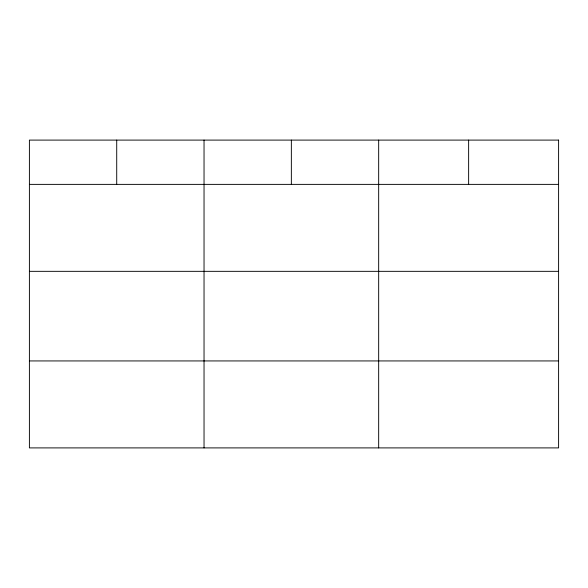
<?xml version="1.0" encoding="UTF-8"?>
<svg xmlns="http://www.w3.org/2000/svg" width="588" height="588" viewBox="0 0 588 588"><rect width="100%" height="100%" fill="white"/><g stroke="black" fill="none" stroke-linecap="round" stroke-linejoin="round"><path stroke-width="0.88" d="M29.4 184.375L558.6 184.375M29.4 271.333L558.6 271.333M29.4 360.936L558.6 360.936M468.636 140.098L468.636 184.375M378.672 140.098L378.672 447.902M291.354 140.098L291.354 184.375M204.036 140.098L204.036 447.902M116.718 140.098L116.718 184.375M558.6 140.098L29.4 140.098L29.4 447.902L558.6 447.902L558.6 140.098"/></g></svg>
